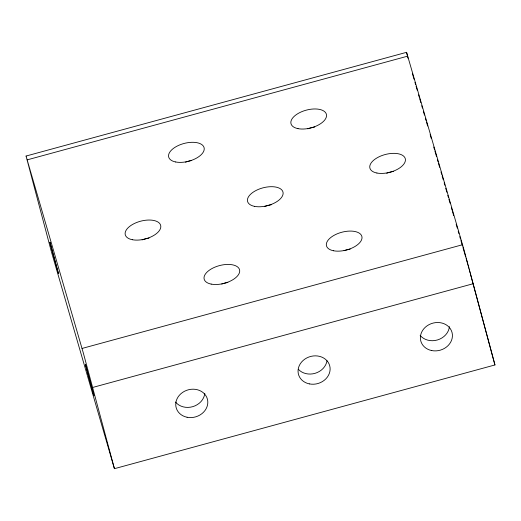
<?xml version="1.0" encoding="UTF-8"?>
<svg xmlns="http://www.w3.org/2000/svg" width="521" height="521" viewBox="0 0 521 521"><rect width="100%" height="100%" fill="white"/><g stroke="black" fill="none" stroke-linecap="round" stroke-linejoin="round"><path stroke-width="0.78" d="M26.05 156.046L406.575 52.315L463.846 249.253L494.95 364.954L114.425 468.685L51.358 251.597L26.05 156.046L83.327 352.984L114.425 468.685M27.235 159.856L407.761 56.125M82.031 348.451L462.55 244.72M92.764 387.429L473.283 283.698M412.332 73.318L414.052 79.244M414.963 82.357L415.641 84.702M416.09 86.258L417.223 90.153M418.584 94.829L419.262 97.166M419.718 98.73L420.844 102.624M421.756 105.743L422.433 108.081M423.339 111.194L424.472 115.095M425.377 118.208L426.054 120.546M426.51 122.109L427.637 126.004M430.131 134.574L431.264 138.475M433.752 147.046L434.429 149.384M434.885 150.94L436.468 156.398M437.373 159.517L438.057 161.855M438.506 163.412L439.639 167.306M441 171.982L441.678 174.32M442.127 175.883L443.26 179.778M444.166 182.897L444.849 185.235M445.755 188.348L446.888 192.249M447.793 195.362L448.47 197.7M448.92 199.263L450.053 203.157M451.414 207.833L452.091 210.171M452.547 211.728L453.68 215.629M456.168 224.199L457.301 228.094M458.206 231.213L458.884 233.551M459.789 236.671L460.473 239.009M460.922 240.565L462.505 246.023M462.961 247.579L465.676 256.931M466.132 258.488L467.435 262.975M494.95 364.954L470.326 273.525M467.63 263.678L467.858 264.479M468.105 265.365L468.372 266.322M468.653 267.332L468.939 268.38M469.226 269.442L469.519 270.51M469.799 271.558L470.072 272.568M412.385 73.793L412.541 74.386M407.65 56.841L408.008 58.228M407.194 55.05L407.474 56.151M407.057 54.497L406.575 52.315M449.421 326.66A16.197 14.015 -16.2 0 1 437.458 339.952A16.197 14.015 -16.2 0 1 420.141 335.361M327.012 360.747A16.197 14.015 -16.2 0 1 315.146 373.297A16.197 14.015 -16.2 0 1 298.318 369.272M204.799 393.342A16.197 14.015 -16.2 0 1 192.835 406.64A16.197 14.015 -16.2 0 1 175.518 402.043M386.706 173.206A18.313 9.183 -14.9 0 1 393.629 171.402M264.394 206.55A18.313 9.183 -14.9 0 1 271.317 204.74M142.083 239.888A18.313 9.183 -14.9 0 1 149.006 238.084M185.502 162.161A18.313 9.183 -14.9 0 1 191.643 160.488M307.813 128.817A18.313 9.183 -14.9 0 1 314.736 127.013M344.036 250.666A18.313 9.183 -14.9 0 1 350.21 249.129M221.725 284.01A18.313 9.183 -14.9 0 1 227.898 282.467M50.088 242.766L49.905 242.239L58.424 273.499L50.088 242.766M85.568 364.882L85.379 364.348L93.897 395.608L85.568 364.882M376.911 173.031A18.313 9.183 -14.9 0 0 405.318 161.022A18.313 9.183 -14.9 0 0 380.545 156.118A18.313 9.183 -14.9 0 0 376.911 173.031M254.6 206.375A18.313 9.183 -14.9 0 0 283.007 194.359A18.313 9.183 -14.9 0 0 258.234 189.455A18.313 9.183 -14.9 0 0 254.6 206.375M298.019 128.641A18.313 9.183 -14.9 0 0 326.426 116.632A18.313 9.183 -14.9 0 0 301.646 111.728A18.313 9.183 -14.9 0 0 298.019 128.641M175.707 161.985A18.313 9.183 -14.9 0 0 204.115 149.976A18.313 9.183 -14.9 0 0 179.335 145.072A18.313 9.183 -14.9 0 0 175.707 161.985M333.492 250.757A18.313 9.183 -14.9 0 0 361.9 238.748A18.313 9.183 -14.9 0 0 337.126 233.844A18.313 9.183 -14.9 0 0 333.492 250.757M211.181 284.101A18.313 9.183 -14.9 0 0 239.588 272.092A18.313 9.183 -14.9 0 0 214.815 267.188A18.313 9.183 -14.9 0 0 211.181 284.101M132.288 239.712A18.313 9.183 -14.9 0 0 160.696 227.703A18.313 9.183 -14.9 0 0 135.922 222.799A18.313 9.183 -14.9 0 0 132.288 239.712M187.085 417.249A16.197 14.015 -16.2 0 0 207.404 399.132A16.197 14.015 -16.2 0 0 180.833 393.791A16.197 14.015 -16.2 0 0 187.085 417.249M309.396 383.905A16.197 14.015 -16.2 0 0 329.715 365.788A16.197 14.015 -16.2 0 0 303.144 360.447A16.197 14.015 -16.2 0 0 309.396 383.905M431.707 350.561A16.197 14.015 -16.2 0 0 452.026 332.444A16.197 14.015 -16.2 0 0 425.455 327.11A16.197 14.015 -16.2 0 0 431.707 350.561"/></g></svg>
